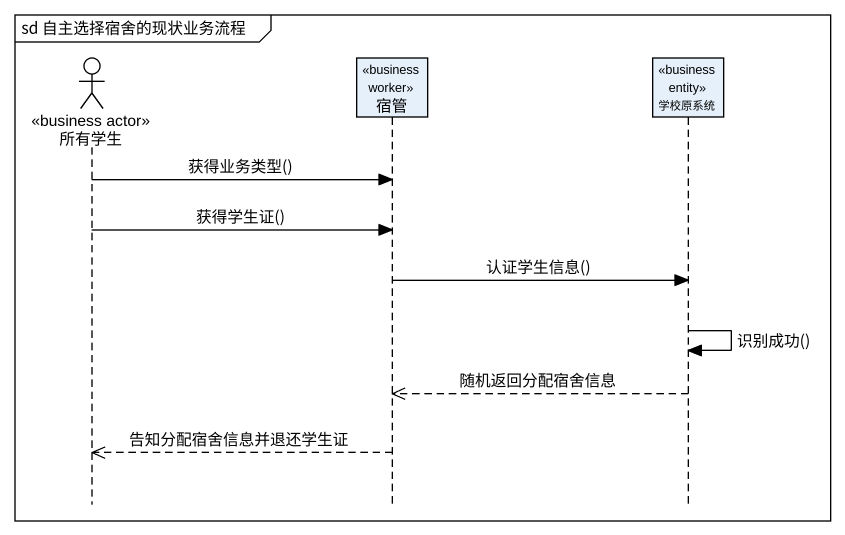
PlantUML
@startuml
mainframe sd 自主选择宿舍的现状业务流程
hide footbox
actor 所有学生 <<business actor>>
participant 宿管 <<business worker>>
participant 学校原系统 <<business entity>>

所有学生 -> 宿管 : 获得业务类型()
所有学生 -> 宿管 : 获得学生证()
宿管 -> 学校原系统 : 认证学生信息()
学校原系统 -> 学校原系统 : 识别成功()
学校原系统 -->> 宿管 : 随机返回分配宿舍信息
宿管 -->> 所有学生 : 告知分配宿舍信息并退还学生证
@enduml
